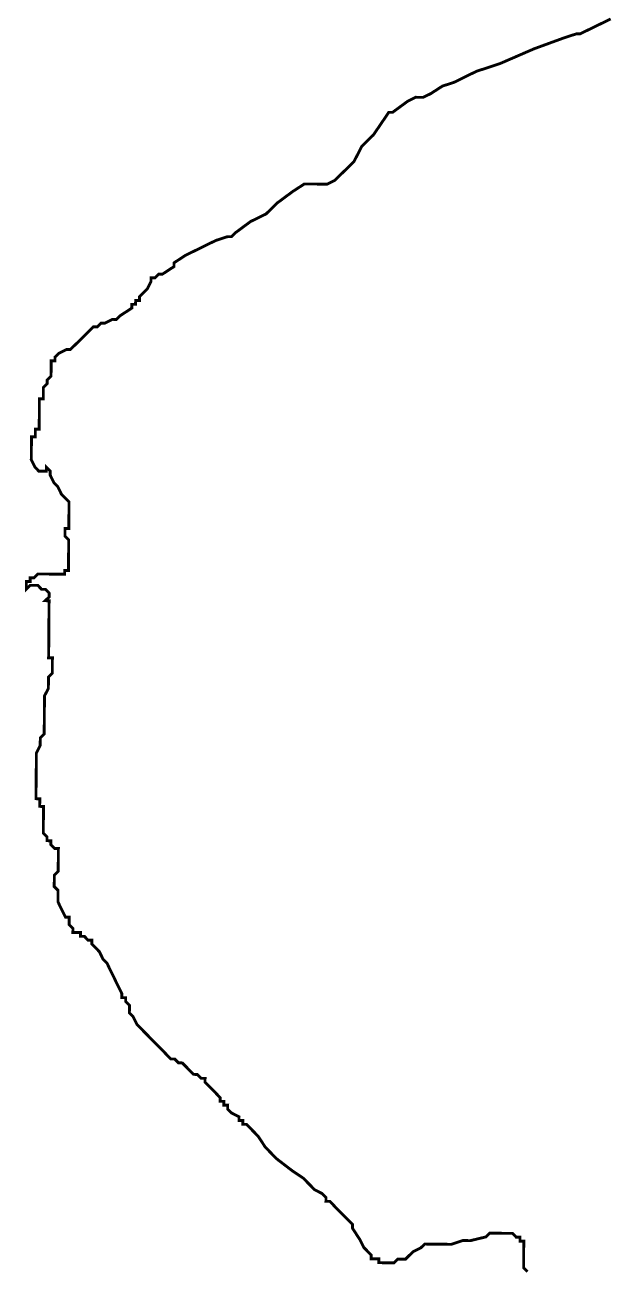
# Model space of a CAD drawing. Header units: metres. Extents: x 290190 to 339802, y 1811045 to 1991312.
# Drawn here: x 317832 to 318453, y 1883053 to 1884368 of the extents above; entities that cross this region are included whole.
import ezdxf

# ---------------------------------------------------------------- set-up
doc = ezdxf.new("R2010")
doc.units = ezdxf.units.M
doc.header["$MEASUREMENT"] = 0
doc.layers.add('HAZARDS LINE', color=1, linetype='Continuous')

msp = doc.modelspace()

# ---------------------------------------------------------------- linework, layer by layer
at = {"layer": 'HAZARDS LINE', "lineweight": 18}
msp.add_lwpolyline([(318363.5, 1883049.1, 3.02, 3.02, 0), (318359.5, 1883053.2, 3.02, 3.02, 0), (318359.5, 1883057.2, 3.02, 3.02, 0), (318359.6, 1883065.3, 3.02, 3.02, 0), (318359.6, 1883069.3, 3.02, 3.02, 0), (318359.6, 1883073.3, 3.02, 3.02, 0), (318359.7, 1883077.4, 3.02, 3.02, 0), (318359.7, 1883081.4, 3.02, 3.02, 0), (318355.7, 1883081.4, 3.02, 3.02, 0), (318355.7, 1883085.5, 3.02, 3.02, 0), (318351.7, 1883085.5, 3.02, 3.02, 0), (318347.7, 1883089.6, 3.02, 3.02, 0), (318343.7, 1883089.6, 3.02, 3.02, 0), (318339.6, 1883089.6, 3.02, 3.02, 0), (318335.6, 1883089.7, 3.02, 3.02, 0), (318331.6, 1883089.7, 3.02, 3.02, 0), (318323.5, 1883089.8, 3.02, 3.02, 0), (318319.5, 1883085.8, 3.02, 3.02, 0), (318303.3, 1883081.9, 3.02, 3.02, 0), (318295.3, 1883082, 3.02, 3.02, 0), (318283.2, 1883078, 3.02, 3.02, 0), (318275.1, 1883078.1, 3.02, 3.02, 0), (318267, 1883078.2, 3.02, 3.02, 0), (318259, 1883078.2, 3.02, 3.02, 0), (318255, 1883078.3, 3.02, 3.02, 0), (318250.9, 1883074.3, 3.02, 3.02, 0), (318242.8, 1883070.3, 3.02, 3.02, 0), (318238.7, 1883066.3, 3.02, 3.02, 0), (318234.7, 1883062.3, 3.02, 3.02, 0), (318226.6, 1883062.4, 3.02, 3.02, 0), (318222.6, 1883058.4, 3.02, 3.02, 0), (318218.5, 1883058.4, 3.02, 3.02, 0), (318214.5, 1883058.5, 3.02, 3.02, 0), (318210.5, 1883058.5, 3.02, 3.02, 0), (318206.5, 1883058.6, 3.02, 3.02, 0), (318206.5, 1883062.6, 3.02, 3.02, 0), (318202.5, 1883062.6, 3.02, 3.02, 0), (318198.4, 1883062.7, 3.02, 3.02, 0), (318198.5, 1883066.7, 3.02, 3.02, 0), (318190.5, 1883074.8, 3.02, 3.02, 0), (318186.5, 1883082.9, 3.02, 3.02, 0), (318178.6, 1883095.1, 3.02, 3.02, 0), (318178.6, 1883099.1, 3.02, 3.02, 0), (318174.6, 1883103.1, 3.02, 3.02, 0), (318170.6, 1883107.2, 3.02, 3.02, 0), (318166.6, 1883111.3, 3.02, 3.02, 0), (318162.6, 1883115.3, 3.02, 3.02, 0), (318158.6, 1883119.4, 3.02, 3.02, 0), (318154.7, 1883123.5, 3.02, 3.02, 0), (318150.6, 1883123.5, 3.02, 3.02, 0), (318150.7, 1883127.5, 3.02, 3.02, 0), (318146.7, 1883131.6, 3.02, 3.02, 0), (318138.6, 1883135.7, 3.02, 3.02, 0), (318134.7, 1883139.8, 3.02, 3.02, 0), (318130.7, 1883143.8, 3.02, 3.02, 0), (318126.7, 1883147.9, 3.02, 3.02, 0), (318114.7, 1883156, 3.02, 3.02, 0), (318098.7, 1883168.3, 3.02, 3.02, 0), (318086.7, 1883180.5, 3.02, 3.02, 0), (318078.7, 1883192.6, 3.02, 3.02, 0), (318070.7, 1883200.7, 3.02, 3.02, 0), (318066.7, 1883204.8, 3.02, 3.02, 0), (318062.7, 1883204.8, 3.02, 3.02, 0), (318062.8, 1883208.9, 3.02, 3.02, 0), (318058.7, 1883208.9, 3.02, 3.02, 0), (318058.8, 1883212.9, 3.02, 3.02, 0), (318050.7, 1883217, 3.02, 3.02, 0), (318046.7, 1883221.1, 3.02, 3.02, 0), (318046.8, 1883225.1, 3.02, 3.02, 0), (318042.8, 1883225.2, 3.02, 3.02, 0), (318042.8, 1883229.2, 3.02, 3.02, 0), (318038.8, 1883229.2, 3.02, 3.02, 0), (318038.8, 1883233.2, 3.02, 3.02, 0), (318034.8, 1883237.3, 3.02, 3.02, 0), (318030.8, 1883241.4, 3.02, 3.02, 0), (318026.8, 1883245.4, 3.02, 3.02, 0), (318022.8, 1883249.5, 3.02, 3.02, 0), (318022.9, 1883253.5, 3.02, 3.02, 0), (318018.8, 1883253.6, 3.02, 3.02, 0), (318014.8, 1883257.6, 3.02, 3.02, 0), (318010.8, 1883257.7, 3.02, 3.02, 0), (318006.8, 1883261.7, 3.02, 3.02, 0), (318002.8, 1883265.8, 3.02, 3.02, 0), (317998.8, 1883269.8, 3.02, 3.02, 0), (317994.8, 1883269.9, 3.02, 3.02, 0), (317990.8, 1883273.9, 3.02, 3.02, 0), (317986.8, 1883274, 3.02, 3.02, 0), (317982.8, 1883278, 3.02, 3.02, 0), (317978.8, 1883282.1, 3.02, 3.02, 0), (317974.8, 1883286.2, 3.02, 3.02, 0), (317970.8, 1883290.2, 3.02, 3.02, 0), (317966.8, 1883294.3, 3.02, 3.02, 0), (317962.8, 1883298.4, 3.02, 3.02, 0), (317958.8, 1883302.4, 3.02, 3.02, 0), (317954.8, 1883306.5, 3.02, 3.02, 0), (317950.9, 1883310.6, 3.02, 3.02, 0), (317946.9, 1883318.6, 3.02, 3.02, 0), (317942.9, 1883322.7, 3.02, 3.02, 0), (317943, 1883330.8, 3.02, 3.02, 0), (317939, 1883334.8, 3.02, 3.02, 0), (317939, 1883338.9, 3.02, 3.02, 0), (317935, 1883338.9, 3.02, 3.02, 0), (317935, 1883342.9, 3.02, 3.02, 0), (317927.1, 1883359.1, 3.02, 3.02, 0), (317919.2, 1883375.3, 3.02, 3.02, 0), (317915.2, 1883379.3, 3.02, 3.02, 0), (317911.2, 1883387.4, 3.02, 3.02, 0), (317907.2, 1883391.5, 3.02, 3.02, 0), (317903.3, 1883395.6, 3.02, 3.02, 0), (317903.3, 1883399.6, 3.02, 3.02, 0), (317899.3, 1883399.6, 3.02, 3.02, 0), (317895.3, 1883403.7, 3.02, 3.02, 0), (317891.2, 1883403.7, 3.02, 3.02, 0), (317891.3, 1883407.8, 3.02, 3.02, 0), (317887.2, 1883407.8, 3.02, 3.02, 0), (317883.2, 1883407.8, 3.02, 3.02, 0), (317883.3, 1883411.9, 3.02, 3.02, 0), (317879.3, 1883415.9, 3.02, 3.02, 0), (317879.3, 1883419.9, 3.02, 3.02, 0), (317879.3, 1883424, 3.02, 3.02, 0), (317875.3, 1883424, 3.02, 3.02, 0), (317871.3, 1883432.1, 3.02, 3.02, 0), (317867.4, 1883440.2, 3.02, 3.02, 0), (317867.4, 1883444.2, 3.02, 3.02, 0), (317867.5, 1883448.3, 3.02, 3.02, 0), (317867.5, 1883452.3, 3.02, 3.02, 0), (317863.5, 1883456.3, 3.02, 3.02, 0), (317863.5, 1883460.4, 3.02, 3.02, 0), (317863.6, 1883464.4, 3.02, 3.02, 0), (317863.6, 1883468.4, 3.02, 3.02, 0), (317867.7, 1883472.4, 3.02, 3.02, 0), (317867.7, 1883476.4, 3.02, 3.02, 0), (317867.7, 1883480.5, 3.02, 3.02, 0), (317867.8, 1883484.5, 3.02, 3.02, 0), (317867.8, 1883488.5, 3.02, 3.02, 0), (317867.8, 1883492.6, 3.02, 3.02, 0), (317867.9, 1883496.6, 3.02, 3.02, 0), (317863.9, 1883496.6, 3.02, 3.02, 0), (317859.9, 1883500.7, 3.02, 3.02, 0), (317859.9, 1883504.7, 3.02, 3.02, 0), (317855.9, 1883504.8, 3.02, 3.02, 0), (317855.9, 1883508.8, 3.02, 3.02, 0), (317851.9, 1883512.8, 3.02, 3.02, 0), (317851.9, 1883516.9, 3.02, 3.02, 0), (317852, 1883520.9, 3.02, 3.02, 0), (317852, 1883524.9, 3.02, 3.02, 0), (317852.1, 1883529, 3.02, 3.02, 0), (317852.1, 1883533, 3.02, 3.02, 0), (317852.1, 1883537, 3.02, 3.02, 0), (317852.2, 1883541, 3.02, 3.02, 0), (317848.1, 1883541.1, 3.02, 3.02, 0), (317848.2, 1883545.1, 3.02, 3.02, 0), (317848.2, 1883549.1, 3.02, 3.02, 0), (317844.2, 1883549.2, 3.02, 3.02, 0), (317844.2, 1883553.2, 3.02, 3.02, 0), (317844.2, 1883557.2, 3.02, 3.02, 0), (317844.3, 1883561.3, 3.02, 3.02, 0), (317844.3, 1883565.3, 3.02, 3.02, 0), (317844.3, 1883569.3, 3.02, 3.02, 0), (317844.4, 1883573.3, 3.02, 3.02, 0), (317844.4, 1883577.4, 3.02, 3.02, 0), (317844.5, 1883581.4, 3.02, 3.02, 0), (317844.5, 1883585.4, 3.02, 3.02, 0), (317844.6, 1883593.5, 3.02, 3.02, 0), (317844.6, 1883597.5, 3.02, 3.02, 0), (317848.7, 1883605.5, 3.02, 3.02, 0), (317848.7, 1883609.6, 3.02, 3.02, 0), (317848.8, 1883613.6, 3.02, 3.02, 0), (317852.8, 1883617.6, 3.02, 3.02, 0), (317852.9, 1883621.6, 3.02, 3.02, 0), (317853.1, 1883645.8, 3.02, 3.02, 0), (317853.2, 1883657.9, 3.02, 3.02, 0), (317857.3, 1883665.9, 3.02, 3.02, 0), (317857.4, 1883678, 3.02, 3.02, 0), (317861.4, 1883682, 3.02, 3.02, 0), (317861.5, 1883686, 3.02, 3.02, 0), (317861.5, 1883690, 3.02, 3.02, 0), (317861.5, 1883694, 3.02, 3.02, 0), (317861.6, 1883698.1, 3.02, 3.02, 0), (317857.5, 1883698.1, 3.02, 3.02, 0), (317857.6, 1883702.1, 3.02, 3.02, 0), (317857.6, 1883706.2, 3.02, 3.02, 0), (317857.7, 1883710.2, 3.02, 3.02, 0), (317857.7, 1883714.2, 3.02, 3.02, 0), (317857.7, 1883718.3, 3.02, 3.02, 0), (317857.8, 1883722.3, 3.02, 3.02, 0), (317857.8, 1883726.3, 3.02, 3.02, 0), (317857.8, 1883730.3, 3.02, 3.02, 0), (317857.9, 1883742.4, 3.02, 3.02, 0), (317858, 1883746.5, 3.02, 3.02, 0), (317858, 1883750.5, 3.02, 3.02, 0), (317858, 1883754.5, 3.02, 3.02, 0), (317858.1, 1883758.5, 3.02, 3.02, 0), (317854, 1883758.6, 3.02, 3.02, 0), (317858.1, 1883762.6, 3.02, 3.02, 0), (317858.1, 1883766.6, 3.02, 3.02, 0), (317854.2, 1883770.7, 3.02, 3.02, 0), (317850.1, 1883770.7, 3.02, 3.02, 0), (317846.1, 1883774.8, 3.02, 3.02, 0), (317842.1, 1883774.8, 3.02, 3.02, 0), (317838.1, 1883774.8, 3.02, 3.02, 0), (317834, 1883770.8, 3.02, 3.02, 0), (317834, 1883774.9, 3.02, 3.02, 0), (317834.1, 1883778.9, 3.02, 3.02, 0), (317838.1, 1883778.9, 3.02, 3.02, 0), (317838.1, 1883782.9, 3.02, 3.02, 0), (317842.2, 1883782.8, 3.02, 3.02, 0), (317846.2, 1883786.8, 3.02, 3.02, 0), (317850.3, 1883786.8, 3.02, 3.02, 0), (317854.3, 1883786.8, 3.02, 3.02, 0), (317866.4, 1883786.7, 3.02, 3.02, 0), (317870.4, 1883786.6, 3.02, 3.02, 0), (317874.4, 1883786.6, 3.02, 3.02, 0), (317874.5, 1883790.6, 3.02, 3.02, 0), (317878.5, 1883790.6, 3.02, 3.02, 0), (317878.5, 1883794.6, 3.02, 3.02, 0), (317878.6, 1883802.7, 3.02, 3.02, 0), (317878.6, 1883806.7, 3.02, 3.02, 0), (317878.7, 1883810.7, 3.02, 3.02, 0), (317878.7, 1883814.8, 3.02, 3.02, 0), (317878.8, 1883822.8, 3.02, 3.02, 0), (317874.8, 1883826.9, 3.02, 3.02, 0), (317874.8, 1883830.9, 3.02, 3.02, 0), (317874.9, 1883834.9, 3.02, 3.02, 0), (317878.9, 1883834.9, 3.02, 3.02, 0), (317878.9, 1883838.9, 3.02, 3.02, 0), (317878.9, 1883843, 3.02, 3.02, 0), (317879.1, 1883855, 3.02, 3.02, 0), (317879.1, 1883859.1, 3.02, 3.02, 0), (317879.1, 1883863.1, 3.02, 3.02, 0), (317875.1, 1883867.2, 3.02, 3.02, 0), (317871.1, 1883871.2, 3.02, 3.02, 0), (317867.2, 1883879.3, 3.02, 3.02, 0), (317863.2, 1883883.4, 3.02, 3.02, 0), (317859.2, 1883891.5, 3.02, 3.02, 0), (317859.3, 1883895.5, 3.02, 3.02, 0), (317855.3, 1883899.6, 3.02, 3.02, 0), (317855.2, 1883895.5, 3.02, 3.02, 0), (317851.2, 1883895.6, 3.02, 3.02, 0), (317847.2, 1883895.6, 3.02, 3.02, 0), (317843.2, 1883899.7, 3.02, 3.02, 0), (317839.2, 1883907.8, 3.02, 3.02, 0), (317839.3, 1883911.8, 3.02, 3.02, 0), (317839.3, 1883915.8, 3.02, 3.02, 0), (317839.3, 1883919.8, 3.02, 3.02, 0), (317839.4, 1883923.9, 3.02, 3.02, 0), (317839.4, 1883927.9, 3.02, 3.02, 0), (317839.4, 1883931.9, 3.02, 3.02, 0), (317843.5, 1883931.9, 3.02, 3.02, 0), (317843.5, 1883935.9, 3.02, 3.02, 0), (317843.5, 1883940, 3.02, 3.02, 0), (317847.6, 1883939.9, 3.02, 3.02, 0), (317847.6, 1883943.9, 3.02, 3.02, 0), (317847.6, 1883948, 3.02, 3.02, 0), (317847.7, 1883952, 3.02, 3.02, 0), (317847.8, 1883964.1, 3.02, 3.02, 0), (317847.8, 1883968.1, 3.02, 3.02, 0), (317847.8, 1883972.1, 3.02, 3.02, 0), (317851.9, 1883972.1, 3.02, 3.02, 0), (317851.9, 1883976.1, 3.02, 3.02, 0), (317851.9, 1883980.2, 3.02, 3.02, 0), (317852, 1883984.2, 3.02, 3.02, 0), (317856, 1883988.2, 3.02, 3.02, 0), (317856.1, 1883992.2, 3.02, 3.02, 0), (317860.1, 1883996.2, 3.02, 3.02, 0), (317860.2, 1884004.3, 3.02, 3.02, 0), (317860.2, 1884008.3, 3.02, 3.02, 0), (317860.3, 1884012.3, 3.02, 3.02, 0), (317864.3, 1884012.3, 3.02, 3.02, 0), (317864.3, 1884016.3, 3.02, 3.02, 0), (317868.4, 1884020.3, 3.02, 3.02, 0), (317876.5, 1884024.3, 3.02, 3.02, 0), (317880.5, 1884024.2, 3.02, 3.02, 0), (317884.6, 1884028.2, 3.02, 3.02, 0), (317896.8, 1884040.2, 3.02, 3.02, 0), (317900.8, 1884044.2, 3.02, 3.02, 0), (317904.9, 1884048.2, 3.02, 3.02, 0), (317908.9, 1884048.2, 3.02, 3.02, 0), (317913, 1884052.2, 3.02, 3.02, 0), (317917, 1884052.1, 3.02, 3.02, 0), (317925.1, 1884056.1, 3.02, 3.02, 0), (317929.1, 1884056, 3.02, 3.02, 0), (317933.2, 1884060, 3.02, 3.02, 0), (317945.4, 1884068, 3.02, 3.02, 0), (317945.4, 1884072, 3.02, 3.02, 0), (317949.4, 1884072, 3.02, 3.02, 0), (317949.5, 1884076, 3.02, 3.02, 0), (317953.5, 1884076, 3.02, 3.02, 0), (317953.5, 1884080, 3.02, 3.02, 0), (317957.6, 1884084, 3.02, 3.02, 0), (317961.6, 1884088, 3.02, 3.02, 0), (317965.7, 1884096, 3.02, 3.02, 0), (317965.8, 1884100, 3.02, 3.02, 0), (317969.8, 1884100, 3.02, 3.02, 0), (317973.9, 1884104, 3.02, 3.02, 0), (317977.9, 1884104, 3.02, 3.02, 0), (317990, 1884111.9, 3.02, 3.02, 0), (317990.1, 1884115.9, 3.02, 3.02, 0), (318002.2, 1884123.9, 3.02, 3.02, 0), (318010.3, 1884127.8, 3.02, 3.02, 0), (318018.4, 1884131.8, 3.02, 3.02, 0), (318026.5, 1884135.8, 3.02, 3.02, 0), (318034.6, 1884139.7, 3.02, 3.02, 0), (318046.7, 1884143.6, 3.02, 3.02, 0), (318050.7, 1884143.6, 3.02, 3.02, 0), (318054.8, 1884147.6, 3.02, 3.02, 0), (318071, 1884159.6, 3.02, 3.02, 0), (318087.2, 1884167.5, 3.02, 3.02, 0), (318099.4, 1884179.4, 3.02, 3.02, 0), (318115.6, 1884191.4, 3.02, 3.02, 0), (318127.8, 1884199.3, 3.02, 3.02, 0), (318151.9, 1884199.1, 3.02, 3.02, 0), (318160, 1884203.1, 3.02, 3.02, 0), (318180.3, 1884223.1, 3.02, 3.02, 0), (318188.5, 1884239.1, 3.02, 3.02, 0), (318200.7, 1884251.1, 3.02, 3.02, 0), (318208.9, 1884263.1, 3.02, 3.02, 0), (318217, 1884275.1, 3.02, 3.02, 0), (318221.1, 1884275.1, 3.02, 3.02, 0), (318237.3, 1884287, 3.02, 3.02, 0), (318245.4, 1884291, 3.02, 3.02, 0), (318253.4, 1884290.9, 3.02, 3.02, 0), (318261.5, 1884294.9, 3.02, 3.02, 0), (318273.7, 1884302.8, 3.02, 3.02, 0), (318285.8, 1884306.7, 3.02, 3.02, 0), (318302, 1884314.7, 3.02, 3.02, 0), (318310.1, 1884318.6, 3.02, 3.02, 0), (318322.2, 1884322.5, 3.02, 3.02, 0), (318334.3, 1884326.5, 3.02, 3.02, 0), (318370.7, 1884342.3, 3.02, 3.02, 0), (318403, 1884354.1, 3.02, 3.02, 0), (318415.1, 1884358, 3.02, 3.02, 0), (318419.1, 1884358, 3.02, 3.02, 0), (318451.5, 1884373.8, 3.02, 3.02, 0)], format="xyseb", dxfattribs=at)

doc.saveas('drawing.dxf')
